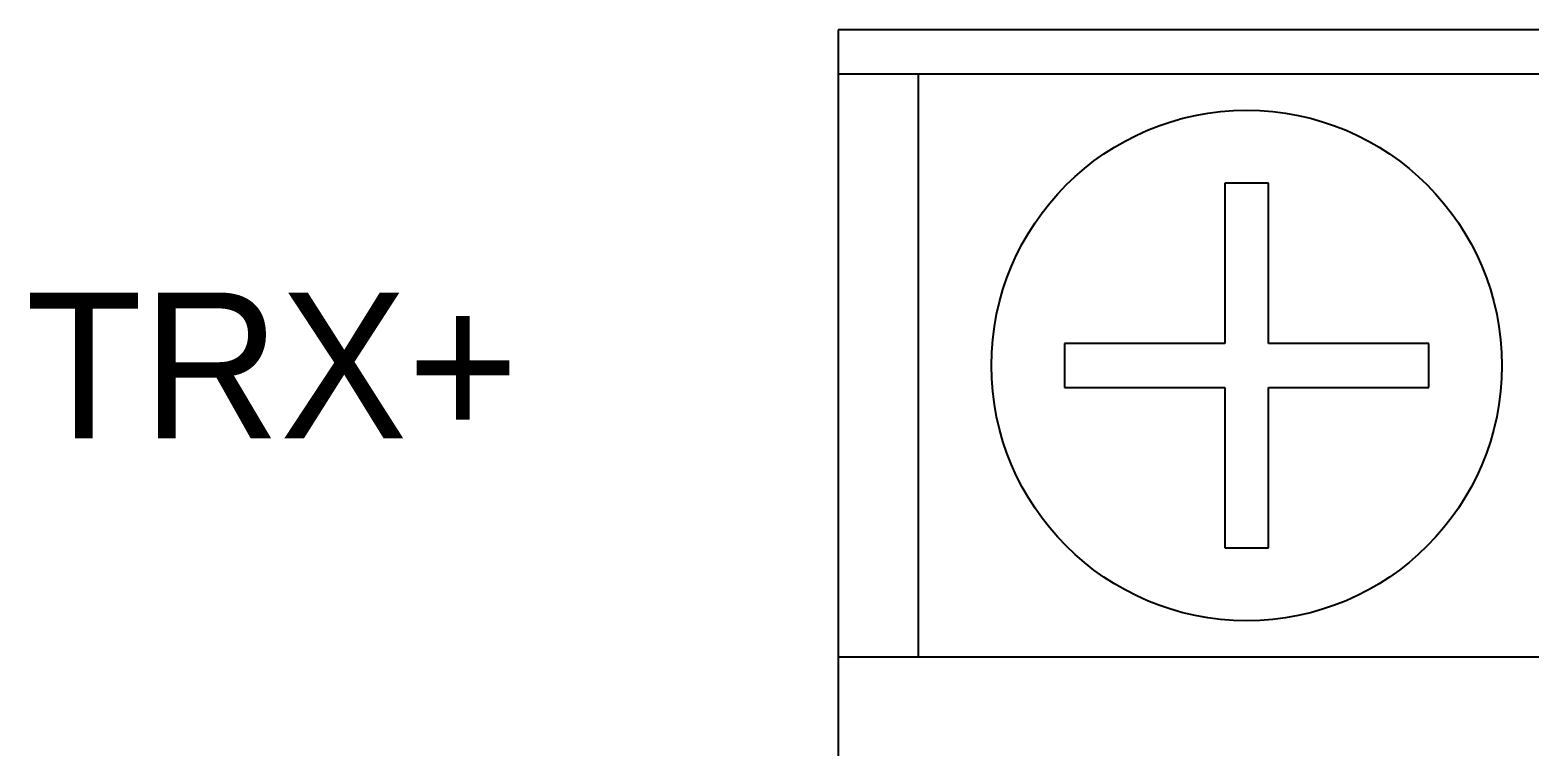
# Model space of a CAD drawing. Header units: millimetres. Extents: x 30232679 to 30326002, y -948068 to -920528.
# Drawn here: x 30316320.7 to 30316685.4, y -924466.9 to -924292.7 of the extents above; entities that cross this region are included whole.
import ezdxf

# ---------------------------------------------------------------- set-up
doc = ezdxf.new("R2010")
doc.units = ezdxf.units.MM
doc.header["$LTSCALE"] = 600
doc.header["$MEASUREMENT"] = 0
doc.layers.add('PARKING', color=7, linetype='CONTINUOUS')
doc.styles.add('돋움', font='Dotum.ttf')

msp = doc.modelspace()

# ---------------------------------------------------------------- linework, layer by layer
at = {"layer": 'PARKING', "linetype": 'Continuous'}
for p, q in [((30316517.33, -924292.69, 14196.36), (30316517.33, -924793, 14196.36)), ((30316749.75, -924292.69, 14196.36), (30316517.33, -924292.69, 14196.36)), ((30316517.33, -924303.33, 14196.36), (30316732.01, -924303.33, 14196.36)), ((30316536.85, -924445.27, 14196.36), (30316536.85, -924303.33, 14196.36)), ((30316611.36, -924329.94, 14196.36), (30316611.36, -924331.3, 14196.36)), ((30316611.81, -924329.94, 14196.36), (30316611.36, -924329.94, 14196.36)), ((30316612.25, -924329.94, 14196.36), (30316611.81, -924329.94, 14196.36)), ((30316612.69, -924329.94, 14196.36), (30316612.25, -924329.94, 14196.36)), ((30316613.14, -924329.94, 14196.36), (30316612.69, -924329.94, 14196.36)), ((30316613.58, -924329.94, 14196.36), (30316613.14, -924329.94, 14196.36)), ((30316614.02, -924329.94, 14196.36), (30316613.58, -924329.94, 14196.36)), ((30316614.47, -924329.94, 14196.36), (30316614.02, -924329.94, 14196.36)), ((30316614.91, -924329.94, 14196.36), (30316614.47, -924329.94, 14196.36)), ((30316615.35, -924329.94, 14196.36), (30316614.91, -924329.94, 14196.36)), ((30316615.8, -924329.94, 14196.36), (30316615.35, -924329.94, 14196.36)), ((30316616.24, -924329.94, 14196.36), (30316615.8, -924329.94, 14196.36)), ((30316616.69, -924329.94, 14196.36), (30316616.24, -924329.94, 14196.36)), ((30316617.13, -924329.94, 14196.36), (30316616.69, -924329.94, 14196.36)), ((30316617.57, -924329.94, 14196.36), (30316617.13, -924329.94, 14196.36)), ((30316618.02, -924329.94, 14196.36), (30316617.57, -924329.94, 14196.36)), ((30316618.46, -924329.94, 14196.36), (30316618.02, -924329.94, 14196.36)), ((30316618.9, -924329.94, 14196.36), (30316618.46, -924329.94, 14196.36)), ((30316619.35, -924329.94, 14196.36), (30316618.9, -924329.94, 14196.36)), ((30316619.79, -924329.94, 14196.36), (30316619.35, -924329.94, 14196.36)), ((30316620.23, -924329.94, 14196.36), (30316619.79, -924329.94, 14196.36)), ((30316620.68, -924329.94, 14196.36), (30316620.23, -924329.94, 14196.36)), ((30316621.12, -924329.94, 14196.36), (30316620.68, -924329.94, 14196.36)), ((30316621.57, -924329.94, 14196.36), (30316621.12, -924329.94, 14196.36)), ((30316622.01, -924329.94, 14196.36), (30316621.57, -924329.94, 14196.36)), ((30316622.01, -924331.24, 14196.36), (30316622.01, -924329.94, 14196.36)), ((30316622.01, -924332.58, 14196.36), (30316622.01, -924331.24, 14196.36)), ((30316611.36, -924331.3, 14196.36), (30316611.36, -924332.69, 14196.36)), ((30316611.36, -924332.69, 14196.36), (30316611.36, -924334.12, 14196.36)), ((30316611.36, -924334.12, 14196.36), (30316611.36, -924335.59, 14196.36)), ((30316622.01, -924333.96, 14196.36), (30316622.01, -924332.58, 14196.36)), ((30316622.01, -924335.37, 14196.36), (30316622.01, -924333.96, 14196.36)), ((30316611.36, -924335.59, 14196.36), (30316611.36, -924337.1, 14196.36)), ((30316611.36, -924337.1, 14196.36), (30316611.36, -924338.65, 14196.36)), ((30316622.01, -924336.82, 14196.36), (30316622.01, -924335.37, 14196.36)), ((30316622.01, -924338.3, 14196.36), (30316622.01, -924336.82, 14196.36)), ((30316622.01, -924339.81, 14196.36), (30316622.01, -924338.3, 14196.36)), ((30316611.36, -924338.65, 14196.36), (30316611.36, -924340.23, 14196.36)), ((30316611.36, -924340.23, 14196.36), (30316611.36, -924341.85, 14196.36)), ((30316611.36, -924341.85, 14196.36), (30316611.36, -924343.5, 14196.36)), ((30316622.01, -924341.34, 14196.36), (30316622.01, -924339.81, 14196.36)), ((30316622.01, -924342.91, 14196.36), (30316622.01, -924341.34, 14196.36)), ((30316611.36, -924343.5, 14196.36), (30316611.36, -924345.16, 14196.36)), ((30316611.36, -924345.16, 14196.36), (30316611.36, -924346.84, 14196.36)), ((30316622.01, -924344.5, 14196.36), (30316622.01, -924342.91, 14196.36)), ((30316622.01, -924346.12, 14196.36), (30316622.01, -924344.5, 14196.36)), ((30316611.36, -924346.84, 14196.36), (30316611.36, -924348.52, 14196.36)), ((30316611.36, -924348.52, 14196.36), (30316611.36, -924350.21, 14196.36)), ((30316622.01, -924347.76, 14196.36), (30316622.01, -924346.12, 14196.36)), ((30316622.01, -924349.43, 14196.36), (30316622.01, -924347.76, 14196.36)), ((30316622.01, -924351.12, 14196.36), (30316622.01, -924349.43, 14196.36)), ((30316611.36, -924350.21, 14196.36), (30316611.36, -924351.91, 14196.36)), ((30316611.36, -924351.91, 14196.36), (30316611.36, -924353.61, 14196.36)), ((30316622.01, -924352.84, 14196.36), (30316622.01, -924351.12, 14196.36)), ((30316622.01, -924354.57, 14196.36), (30316622.01, -924352.84, 14196.36)), ((30316611.36, -924353.61, 14196.36), (30316611.36, -924355.31, 14196.36)), ((30316611.36, -924355.31, 14196.36), (30316611.36, -924357.01, 14196.36)), ((30316622.01, -924356.33, 14196.36), (30316622.01, -924354.57, 14196.36)), ((30316622.01, -924358.1, 14196.36), (30316622.01, -924356.33, 14196.36)), ((30316611.36, -924357.01, 14196.36), (30316611.36, -924358.71, 14196.36)), ((30316611.36, -924358.71, 14196.36), (30316611.36, -924360.42, 14196.36)), ((30316611.36, -924360.42, 14196.36), (30316611.36, -924362.13, 14196.36)), ((30316622.01, -924359.9, 14196.36), (30316622.01, -924358.1, 14196.36)), ((30316622.01, -924361.71, 14196.36), (30316622.01, -924359.9, 14196.36)), ((30316611.36, -924362.13, 14196.36), (30316611.36, -924363.84, 14196.36)), ((30316611.36, -924363.84, 14196.36), (30316611.36, -924365.55, 14196.36)), ((30316622.01, -924363.52, 14196.36), (30316622.01, -924361.71, 14196.36)), ((30316622.01, -924365.34, 14196.36), (30316622.01, -924363.52, 14196.36)), ((30316611.36, -924365.55, 14196.36), (30316611.36, -924367.26, 14196.36)), ((30316611.36, -924367.26, 14196.36), (30316611.36, -924368.98, 14196.36)), ((30316622.01, -924367.16, 14196.36), (30316622.01, -924365.34, 14196.36)), ((30316622.01, -924368.98, 14196.36), (30316622.01, -924367.16, 14196.36)), ((30316572.33, -924368.98, 14196.36), (30316572.33, -924369.42, 14196.36)), ((30316573.63, -924368.98, 14196.36), (30316572.33, -924368.98, 14196.36)), ((30316572.33, -924369.42, 14196.36), (30316572.33, -924369.86, 14196.36)), ((30316572.33, -924369.86, 14196.36), (30316572.33, -924370.31, 14196.36)), ((30316572.33, -924370.31, 14196.36), (30316572.33, -924370.75, 14196.36)), ((30316572.33, -924370.75, 14196.36), (30316572.33, -924371.19, 14196.36)), ((30316572.33, -924371.19, 14196.36), (30316572.33, -924371.64, 14196.36)), ((30316574.97, -924368.98, 14196.36), (30316573.63, -924368.98, 14196.36)), ((30316576.34, -924368.98, 14196.36), (30316574.97, -924368.98, 14196.36)), ((30316577.76, -924368.98, 14196.36), (30316576.34, -924368.98, 14196.36)), ((30316579.21, -924368.98, 14196.36), (30316577.76, -924368.98, 14196.36)), ((30316580.68, -924368.98, 14196.36), (30316579.21, -924368.98, 14196.36)), ((30316582.19, -924368.98, 14196.36), (30316580.68, -924368.98, 14196.36)), ((30316583.73, -924368.98, 14196.36), (30316582.19, -924368.98, 14196.36)), ((30316585.3, -924368.98, 14196.36), (30316583.73, -924368.98, 14196.36)), ((30316586.89, -924368.98, 14196.36), (30316585.3, -924368.98, 14196.36)), ((30316588.51, -924368.98, 14196.36), (30316586.89, -924368.98, 14196.36)), ((30316590.15, -924368.98, 14196.36), (30316588.51, -924368.98, 14196.36)), ((30316591.82, -924368.98, 14196.36), (30316590.15, -924368.98, 14196.36)), ((30316593.51, -924368.98, 14196.36), (30316591.82, -924368.98, 14196.36)), ((30316595.23, -924368.98, 14196.36), (30316593.51, -924368.98, 14196.36)), ((30316596.96, -924368.98, 14196.36), (30316595.23, -924368.98, 14196.36)), ((30316598.72, -924368.98, 14196.36), (30316596.96, -924368.98, 14196.36)), ((30316600.49, -924368.98, 14196.36), (30316598.72, -924368.98, 14196.36)), ((30316602.29, -924368.98, 14196.36), (30316600.49, -924368.98, 14196.36)), ((30316604.1, -924368.98, 14196.36), (30316602.29, -924368.98, 14196.36)), ((30316605.91, -924368.98, 14196.36), (30316604.1, -924368.98, 14196.36)), ((30316607.73, -924368.98, 14196.36), (30316605.91, -924368.98, 14196.36)), ((30316609.54, -924368.98, 14196.36), (30316607.73, -924368.98, 14196.36)), ((30316611.36, -924368.98, 14196.36), (30316609.54, -924368.98, 14196.36)), ((30316623.72, -924368.98, 14196.36), (30316622.01, -924368.98, 14196.36)), ((30316625.44, -924368.98, 14196.36), (30316623.72, -924368.98, 14196.36)), ((30316627.15, -924368.98, 14196.36), (30316625.44, -924368.98, 14196.36)), ((30316628.86, -924368.98, 14196.36), (30316627.15, -924368.98, 14196.36)), ((30316630.57, -924368.98, 14196.36), (30316628.86, -924368.98, 14196.36)), ((30316632.27, -924368.98, 14196.36), (30316630.57, -924368.98, 14196.36)), ((30316633.98, -924368.98, 14196.36), (30316632.27, -924368.98, 14196.36)), ((30316635.68, -924368.98, 14196.36), (30316633.98, -924368.98, 14196.36)), ((30316637.38, -924368.98, 14196.36), (30316635.68, -924368.98, 14196.36)), ((30316639.08, -924368.98, 14196.36), (30316637.38, -924368.98, 14196.36)), ((30316640.77, -924368.98, 14196.36), (30316639.08, -924368.98, 14196.36)), ((30316642.46, -924368.98, 14196.36), (30316640.77, -924368.98, 14196.36)), ((30316644.15, -924368.98, 14196.36), (30316642.46, -924368.98, 14196.36)), ((30316645.82, -924368.98, 14196.36), (30316644.15, -924368.98, 14196.36)), ((30316647.48, -924368.98, 14196.36), (30316645.82, -924368.98, 14196.36)), ((30316649.13, -924368.98, 14196.36), (30316647.48, -924368.98, 14196.36)), ((30316650.75, -924368.98, 14196.36), (30316649.13, -924368.98, 14196.36)), ((30316652.33, -924368.98, 14196.36), (30316650.75, -924368.98, 14196.36)), ((30316653.88, -924368.98, 14196.36), (30316652.33, -924368.98, 14196.36)), ((30316655.39, -924368.98, 14196.36), (30316653.88, -924368.98, 14196.36)), ((30316656.86, -924368.98, 14196.36), (30316655.39, -924368.98, 14196.36)), ((30316658.3, -924368.98, 14196.36), (30316656.86, -924368.98, 14196.36)), ((30316659.69, -924368.98, 14196.36), (30316658.3, -924368.98, 14196.36)), ((30316661.04, -924368.98, 14196.36), (30316659.69, -924368.98, 14196.36)), ((30316661.04, -924369.42, 14196.36), (30316661.04, -924368.98, 14196.36)), ((30316661.04, -924369.86, 14196.36), (30316661.04, -924369.42, 14196.36)), ((30316661.04, -924370.31, 14196.36), (30316661.04, -924369.86, 14196.36)), ((30316661.04, -924370.75, 14196.36), (30316661.04, -924370.31, 14196.36)), ((30316661.04, -924371.19, 14196.36), (30316661.04, -924370.75, 14196.36)), ((30316661.04, -924371.64, 14196.36), (30316661.04, -924371.19, 14196.36)), ((30316572.33, -924371.64, 14196.36), (30316572.33, -924372.08, 14196.36)), ((30316572.33, -924372.08, 14196.36), (30316572.33, -924372.52, 14196.36)), ((30316572.33, -924372.52, 14196.36), (30316572.33, -924372.97, 14196.36)), ((30316572.33, -924372.97, 14196.36), (30316572.33, -924373.41, 14196.36)), ((30316572.33, -924373.41, 14196.36), (30316572.33, -924373.85, 14196.36)), ((30316572.33, -924373.85, 14196.36), (30316572.33, -924374.3, 14196.36)), ((30316572.33, -924374.3, 14196.36), (30316572.33, -924374.74, 14196.36)), ((30316572.33, -924374.74, 14196.36), (30316572.33, -924375.19, 14196.36)), ((30316661.04, -924372.08, 14196.36), (30316661.04, -924371.64, 14196.36)), ((30316661.04, -924372.52, 14196.36), (30316661.04, -924372.08, 14196.36)), ((30316661.04, -924372.97, 14196.36), (30316661.04, -924372.52, 14196.36)), ((30316661.04, -924373.41, 14196.36), (30316661.04, -924372.97, 14196.36)), ((30316661.04, -924373.85, 14196.36), (30316661.04, -924373.41, 14196.36)), ((30316661.04, -924374.3, 14196.36), (30316661.04, -924373.85, 14196.36)), ((30316661.04, -924374.74, 14196.36), (30316661.04, -924374.3, 14196.36)), ((30316661.04, -924375.19, 14196.36), (30316661.04, -924374.74, 14196.36)), ((30316572.33, -924375.19, 14196.36), (30316572.33, -924375.63, 14196.36)), ((30316572.33, -924375.63, 14196.36), (30316572.33, -924376.07, 14196.36)), ((30316572.33, -924376.07, 14196.36), (30316572.33, -924376.52, 14196.36)), ((30316572.33, -924376.52, 14196.36), (30316572.33, -924376.96, 14196.36)), ((30316572.33, -924376.96, 14196.36), (30316572.33, -924377.4, 14196.36)), ((30316572.33, -924377.4, 14196.36), (30316572.33, -924377.85, 14196.36)), ((30316572.33, -924377.85, 14196.36), (30316572.33, -924378.29, 14196.36)), ((30316572.33, -924378.29, 14196.36), (30316572.33, -924378.73, 14196.36)), ((30316661.04, -924375.63, 14196.36), (30316661.04, -924375.19, 14196.36)), ((30316661.04, -924376.07, 14196.36), (30316661.04, -924375.63, 14196.36)), ((30316661.04, -924376.52, 14196.36), (30316661.04, -924376.07, 14196.36)), ((30316661.04, -924376.96, 14196.36), (30316661.04, -924376.52, 14196.36)), ((30316661.04, -924377.4, 14196.36), (30316661.04, -924376.96, 14196.36)), ((30316661.04, -924377.85, 14196.36), (30316661.04, -924377.4, 14196.36)), ((30316661.04, -924378.29, 14196.36), (30316661.04, -924377.85, 14196.36)), ((30316661.04, -924378.73, 14196.36), (30316661.04, -924378.29, 14196.36)), ((30316572.33, -924378.73, 14196.36), (30316572.33, -924379.18, 14196.36)), ((30316572.33, -924379.18, 14196.36), (30316572.33, -924379.62, 14196.36)), ((30316572.33, -924379.62, 14196.36), (30316573.68, -924379.62, 14196.36)), ((30316573.68, -924379.62, 14196.36), (30316575.08, -924379.62, 14196.36)), ((30316575.08, -924379.62, 14196.36), (30316576.51, -924379.62, 14196.36)), ((30316576.51, -924379.62, 14196.36), (30316577.98, -924379.62, 14196.36)), ((30316577.98, -924379.62, 14196.36), (30316579.49, -924379.62, 14196.36)), ((30316579.49, -924379.62, 14196.36), (30316581.04, -924379.62, 14196.36)), ((30316581.04, -924379.62, 14196.36), (30316582.62, -924379.62, 14196.36)), ((30316582.62, -924379.62, 14196.36), (30316584.24, -924379.62, 14196.36)), ((30316584.24, -924379.62, 14196.36), (30316585.89, -924379.62, 14196.36)), ((30316585.89, -924379.62, 14196.36), (30316587.55, -924379.62, 14196.36)), ((30316587.55, -924379.62, 14196.36), (30316589.23, -924379.62, 14196.36)), ((30316589.23, -924379.62, 14196.36), (30316590.91, -924379.62, 14196.36)), ((30316590.91, -924379.62, 14196.36), (30316592.6, -924379.62, 14196.36)), ((30316592.6, -924379.62, 14196.36), (30316594.3, -924379.62, 14196.36)), ((30316594.3, -924379.62, 14196.36), (30316595.99, -924379.62, 14196.36)), ((30316595.99, -924379.62, 14196.36), (30316597.69, -924379.62, 14196.36)), ((30316597.69, -924379.62, 14196.36), (30316599.39, -924379.62, 14196.36)), ((30316599.39, -924379.62, 14196.36), (30316601.1, -924379.62, 14196.36)), ((30316601.1, -924379.62, 14196.36), (30316602.8, -924379.62, 14196.36)), ((30316602.8, -924379.62, 14196.36), (30316604.51, -924379.62, 14196.36)), ((30316604.51, -924379.62, 14196.36), (30316606.22, -924379.62, 14196.36)), ((30316606.22, -924379.62, 14196.36), (30316607.94, -924379.62, 14196.36)), ((30316607.94, -924379.62, 14196.36), (30316609.65, -924379.62, 14196.36)), ((30316609.65, -924379.62, 14196.36), (30316611.36, -924379.62, 14196.36)), ((30316611.36, -924379.62, 14196.36), (30316611.36, -924381.44, 14196.36)), ((30316611.36, -924381.44, 14196.36), (30316611.36, -924383.26, 14196.36)), ((30316622.01, -924381.34, 14196.36), (30316622.01, -924379.62, 14196.36)), ((30316622.01, -924379.62, 14196.36), (30316623.83, -924379.62, 14196.36)), ((30316622.01, -924383.05, 14196.36), (30316622.01, -924381.34, 14196.36)), ((30316623.83, -924379.62, 14196.36), (30316625.64, -924379.62, 14196.36)), ((30316625.64, -924379.62, 14196.36), (30316627.46, -924379.62, 14196.36)), ((30316627.46, -924379.62, 14196.36), (30316629.28, -924379.62, 14196.36)), ((30316629.28, -924379.62, 14196.36), (30316631.09, -924379.62, 14196.36)), ((30316631.09, -924379.62, 14196.36), (30316632.88, -924379.62, 14196.36)), ((30316632.88, -924379.62, 14196.36), (30316634.66, -924379.62, 14196.36)), ((30316634.66, -924379.62, 14196.36), (30316636.41, -924379.62, 14196.36)), ((30316636.41, -924379.62, 14196.36), (30316638.15, -924379.62, 14196.36)), ((30316638.15, -924379.62, 14196.36), (30316639.86, -924379.62, 14196.36)), ((30316639.86, -924379.62, 14196.36), (30316641.55, -924379.62, 14196.36)), ((30316641.55, -924379.62, 14196.36), (30316643.22, -924379.62, 14196.36)), ((30316643.22, -924379.62, 14196.36), (30316644.86, -924379.62, 14196.36)), ((30316644.86, -924379.62, 14196.36), (30316646.48, -924379.62, 14196.36)), ((30316646.48, -924379.62, 14196.36), (30316648.08, -924379.62, 14196.36)), ((30316648.08, -924379.62, 14196.36), (30316649.64, -924379.62, 14196.36)), ((30316649.64, -924379.62, 14196.36), (30316651.18, -924379.62, 14196.36)), ((30316651.18, -924379.62, 14196.36), (30316652.69, -924379.62, 14196.36)), ((30316652.69, -924379.62, 14196.36), (30316654.17, -924379.62, 14196.36)), ((30316654.17, -924379.62, 14196.36), (30316655.61, -924379.62, 14196.36)), ((30316655.61, -924379.62, 14196.36), (30316657.03, -924379.62, 14196.36)), ((30316657.03, -924379.62, 14196.36), (30316658.4, -924379.62, 14196.36)), ((30316658.4, -924379.62, 14196.36), (30316659.74, -924379.62, 14196.36)), ((30316659.74, -924379.62, 14196.36), (30316661.04, -924379.62, 14196.36)), ((30316661.04, -924379.18, 14196.36), (30316661.04, -924378.73, 14196.36)), ((30316661.04, -924379.62, 14196.36), (30316661.04, -924379.18, 14196.36)), ((30316611.36, -924383.26, 14196.36), (30316611.36, -924385.07, 14196.36)), ((30316611.36, -924385.07, 14196.36), (30316611.36, -924386.89, 14196.36)), ((30316622.01, -924384.76, 14196.36), (30316622.01, -924383.05, 14196.36)), ((30316622.01, -924386.47, 14196.36), (30316622.01, -924384.76, 14196.36)), ((30316611.36, -924386.89, 14196.36), (30316611.36, -924388.7, 14196.36)), ((30316611.36, -924388.7, 14196.36), (30316611.36, -924390.49, 14196.36)), ((30316622.01, -924388.18, 14196.36), (30316622.01, -924386.47, 14196.36)), ((30316622.01, -924389.89, 14196.36), (30316622.01, -924388.18, 14196.36)), ((30316611.36, -924390.49, 14196.36), (30316611.36, -924392.27, 14196.36)), ((30316611.36, -924392.27, 14196.36), (30316611.36, -924394.02, 14196.36)), ((30316622.01, -924391.59, 14196.36), (30316622.01, -924389.89, 14196.36)), ((30316622.01, -924393.29, 14196.36), (30316622.01, -924391.59, 14196.36)), ((30316611.36, -924394.02, 14196.36), (30316611.36, -924395.76, 14196.36)), ((30316611.36, -924395.76, 14196.36), (30316611.36, -924397.47, 14196.36)), ((30316622.01, -924394.99, 14196.36), (30316622.01, -924393.29, 14196.36)), ((30316622.01, -924396.69, 14196.36), (30316622.01, -924394.99, 14196.36)), ((30316622.01, -924398.38, 14196.36), (30316622.01, -924396.69, 14196.36)), ((30316611.36, -924397.47, 14196.36), (30316611.36, -924399.16, 14196.36)), ((30316611.36, -924399.16, 14196.36), (30316611.36, -924400.83, 14196.36)), ((30316622.01, -924400.07, 14196.36), (30316622.01, -924398.38, 14196.36)), ((30316622.01, -924401.76, 14196.36), (30316622.01, -924400.07, 14196.36)), ((30316611.36, -924400.83, 14196.36), (30316611.36, -924402.48, 14196.36)), ((30316611.36, -924402.48, 14196.36), (30316611.36, -924404.1, 14196.36)), ((30316611.36, -924404.1, 14196.36), (30316611.36, -924405.69, 14196.36)), ((30316622.01, -924403.43, 14196.36), (30316622.01, -924401.76, 14196.36)), ((30316622.01, -924405.1, 14196.36), (30316622.01, -924403.43, 14196.36)), ((30316611.36, -924405.69, 14196.36), (30316611.36, -924407.25, 14196.36)), ((30316611.36, -924407.25, 14196.36), (30316611.36, -924408.79, 14196.36)), ((30316622.01, -924406.75, 14196.36), (30316622.01, -924405.1, 14196.36)), ((30316622.01, -924408.36, 14196.36), (30316622.01, -924406.75, 14196.36)), ((30316611.36, -924408.79, 14196.36), (30316611.36, -924410.3, 14196.36)), ((30316611.36, -924410.3, 14196.36), (30316611.36, -924411.78, 14196.36)), ((30316622.01, -924409.95, 14196.36), (30316622.01, -924408.36, 14196.36)), ((30316622.01, -924411.49, 14196.36), (30316622.01, -924409.95, 14196.36)), ((30316611.36, -924411.78, 14196.36), (30316611.36, -924413.23, 14196.36)), ((30316611.36, -924413.23, 14196.36), (30316611.36, -924414.64, 14196.36)), ((30316611.36, -924414.64, 14196.36), (30316611.36, -924416.02, 14196.36)), ((30316622.01, -924413, 14196.36), (30316622.01, -924411.49, 14196.36)), ((30316622.01, -924414.47, 14196.36), (30316622.01, -924413, 14196.36)), ((30316622.01, -924415.91, 14196.36), (30316622.01, -924414.47, 14196.36)), ((30316611.36, -924416.02, 14196.36), (30316611.36, -924417.35, 14196.36)), ((30316611.36, -924417.35, 14196.36), (30316611.36, -924418.65, 14196.36)), ((30316611.36, -924418.65, 14196.36), (30316611.59, -924418.65, 14196.36)), ((30316611.59, -924418.65, 14196.36), (30316611.81, -924418.65, 14196.36)), ((30316611.81, -924418.65, 14196.36), (30316612.03, -924418.65, 14196.36)), ((30316612.03, -924418.65, 14196.36), (30316612.25, -924418.65, 14196.36)), ((30316612.25, -924418.65, 14196.36), (30316612.47, -924418.65, 14196.36)), ((30316612.47, -924418.65, 14196.36), (30316612.69, -924418.65, 14196.36)), ((30316612.69, -924418.65, 14196.36), (30316612.92, -924418.65, 14196.36)), ((30316612.92, -924418.65, 14196.36), (30316613.14, -924418.65, 14196.36)), ((30316613.14, -924418.65, 14196.36), (30316613.36, -924418.65, 14196.36)), ((30316613.36, -924418.65, 14196.36), (30316613.58, -924418.65, 14196.36)), ((30316613.58, -924418.65, 14196.36), (30316613.8, -924418.65, 14196.36)), ((30316613.8, -924418.65, 14196.36), (30316614.02, -924418.65, 14196.36)), ((30316614.02, -924418.65, 14196.36), (30316614.25, -924418.65, 14196.36)), ((30316614.25, -924418.65, 14196.36), (30316614.47, -924418.65, 14196.36)), ((30316614.47, -924418.65, 14196.36), (30316614.69, -924418.65, 14196.36)), ((30316614.69, -924418.65, 14196.36), (30316614.91, -924418.65, 14196.36)), ((30316614.91, -924418.65, 14196.36), (30316615.13, -924418.65, 14196.36)), ((30316615.13, -924418.65, 14196.36), (30316615.35, -924418.65, 14196.36)), ((30316615.35, -924418.65, 14196.36), (30316615.58, -924418.65, 14196.36)), ((30316615.58, -924418.65, 14196.36), (30316615.8, -924418.65, 14196.36)), ((30316615.8, -924418.65, 14196.36), (30316616.02, -924418.65, 14196.36)), ((30316616.02, -924418.65, 14196.36), (30316616.24, -924418.65, 14196.36)), ((30316616.24, -924418.65, 14196.36), (30316616.46, -924418.65, 14196.36)), ((30316616.46, -924418.65, 14196.36), (30316616.69, -924418.65, 14196.36)), ((30316616.69, -924418.65, 14196.36), (30316616.91, -924418.65, 14196.36)), ((30316616.91, -924418.65, 14196.36), (30316617.13, -924418.65, 14196.36)), ((30316617.13, -924418.65, 14196.36), (30316617.35, -924418.65, 14196.36)), ((30316617.35, -924418.65, 14196.36), (30316617.57, -924418.65, 14196.36)), ((30316617.57, -924418.65, 14196.36), (30316617.8, -924418.65, 14196.36)), ((30316617.8, -924418.65, 14196.36), (30316618.02, -924418.65, 14196.36)), ((30316618.02, -924418.65, 14196.36), (30316618.24, -924418.65, 14196.36)), ((30316618.24, -924418.65, 14196.36), (30316618.46, -924418.65, 14196.36)), ((30316618.46, -924418.65, 14196.36), (30316618.68, -924418.65, 14196.36)), ((30316618.68, -924418.65, 14196.36), (30316618.9, -924418.65, 14196.36)), ((30316618.9, -924418.65, 14196.36), (30316619.13, -924418.65, 14196.36)), ((30316619.13, -924418.65, 14196.36), (30316619.35, -924418.65, 14196.36)), ((30316619.35, -924418.65, 14196.36), (30316619.57, -924418.65, 14196.36)), ((30316619.57, -924418.65, 14196.36), (30316619.79, -924418.65, 14196.36)), ((30316619.79, -924418.65, 14196.36), (30316620.01, -924418.65, 14196.36)), ((30316620.01, -924418.65, 14196.36), (30316620.23, -924418.65, 14196.36)), ((30316620.23, -924418.65, 14196.36), (30316620.46, -924418.65, 14196.36)), ((30316620.46, -924418.65, 14196.36), (30316620.68, -924418.65, 14196.36)), ((30316620.68, -924418.65, 14196.36), (30316620.9, -924418.65, 14196.36)), ((30316620.9, -924418.65, 14196.36), (30316621.12, -924418.65, 14196.36)), ((30316621.12, -924418.65, 14196.36), (30316621.34, -924418.65, 14196.36)), ((30316621.34, -924418.65, 14196.36), (30316621.57, -924418.65, 14196.36)), ((30316621.57, -924418.65, 14196.36), (30316621.79, -924418.65, 14196.36)), ((30316621.79, -924418.65, 14196.36), (30316622.01, -924418.65, 14196.36)), ((30316622.01, -924417.3, 14196.36), (30316622.01, -924415.91, 14196.36)), ((30316622.01, -924418.65, 14196.36), (30316622.01, -924417.3, 14196.36)), ((30316732.01, -924445.27, 14196.36), (30316517.33, -924445.27, 14196.36))]:
    msp.add_line(p, q, dxfattribs=at)
msp.add_circle((30316616.69, -924374.3, 14196.36), 62.1, dxfattribs=at)

# ---------------------------------------------------------------- texts
at = {"layer": 'PARKING', "style": '돋움'}
msp.add_text('TRX+', height=35.484, dxfattribs=at).set_placement((30316319.62, -924392.04, 14196.36))

doc.saveas('drawing.dxf')
